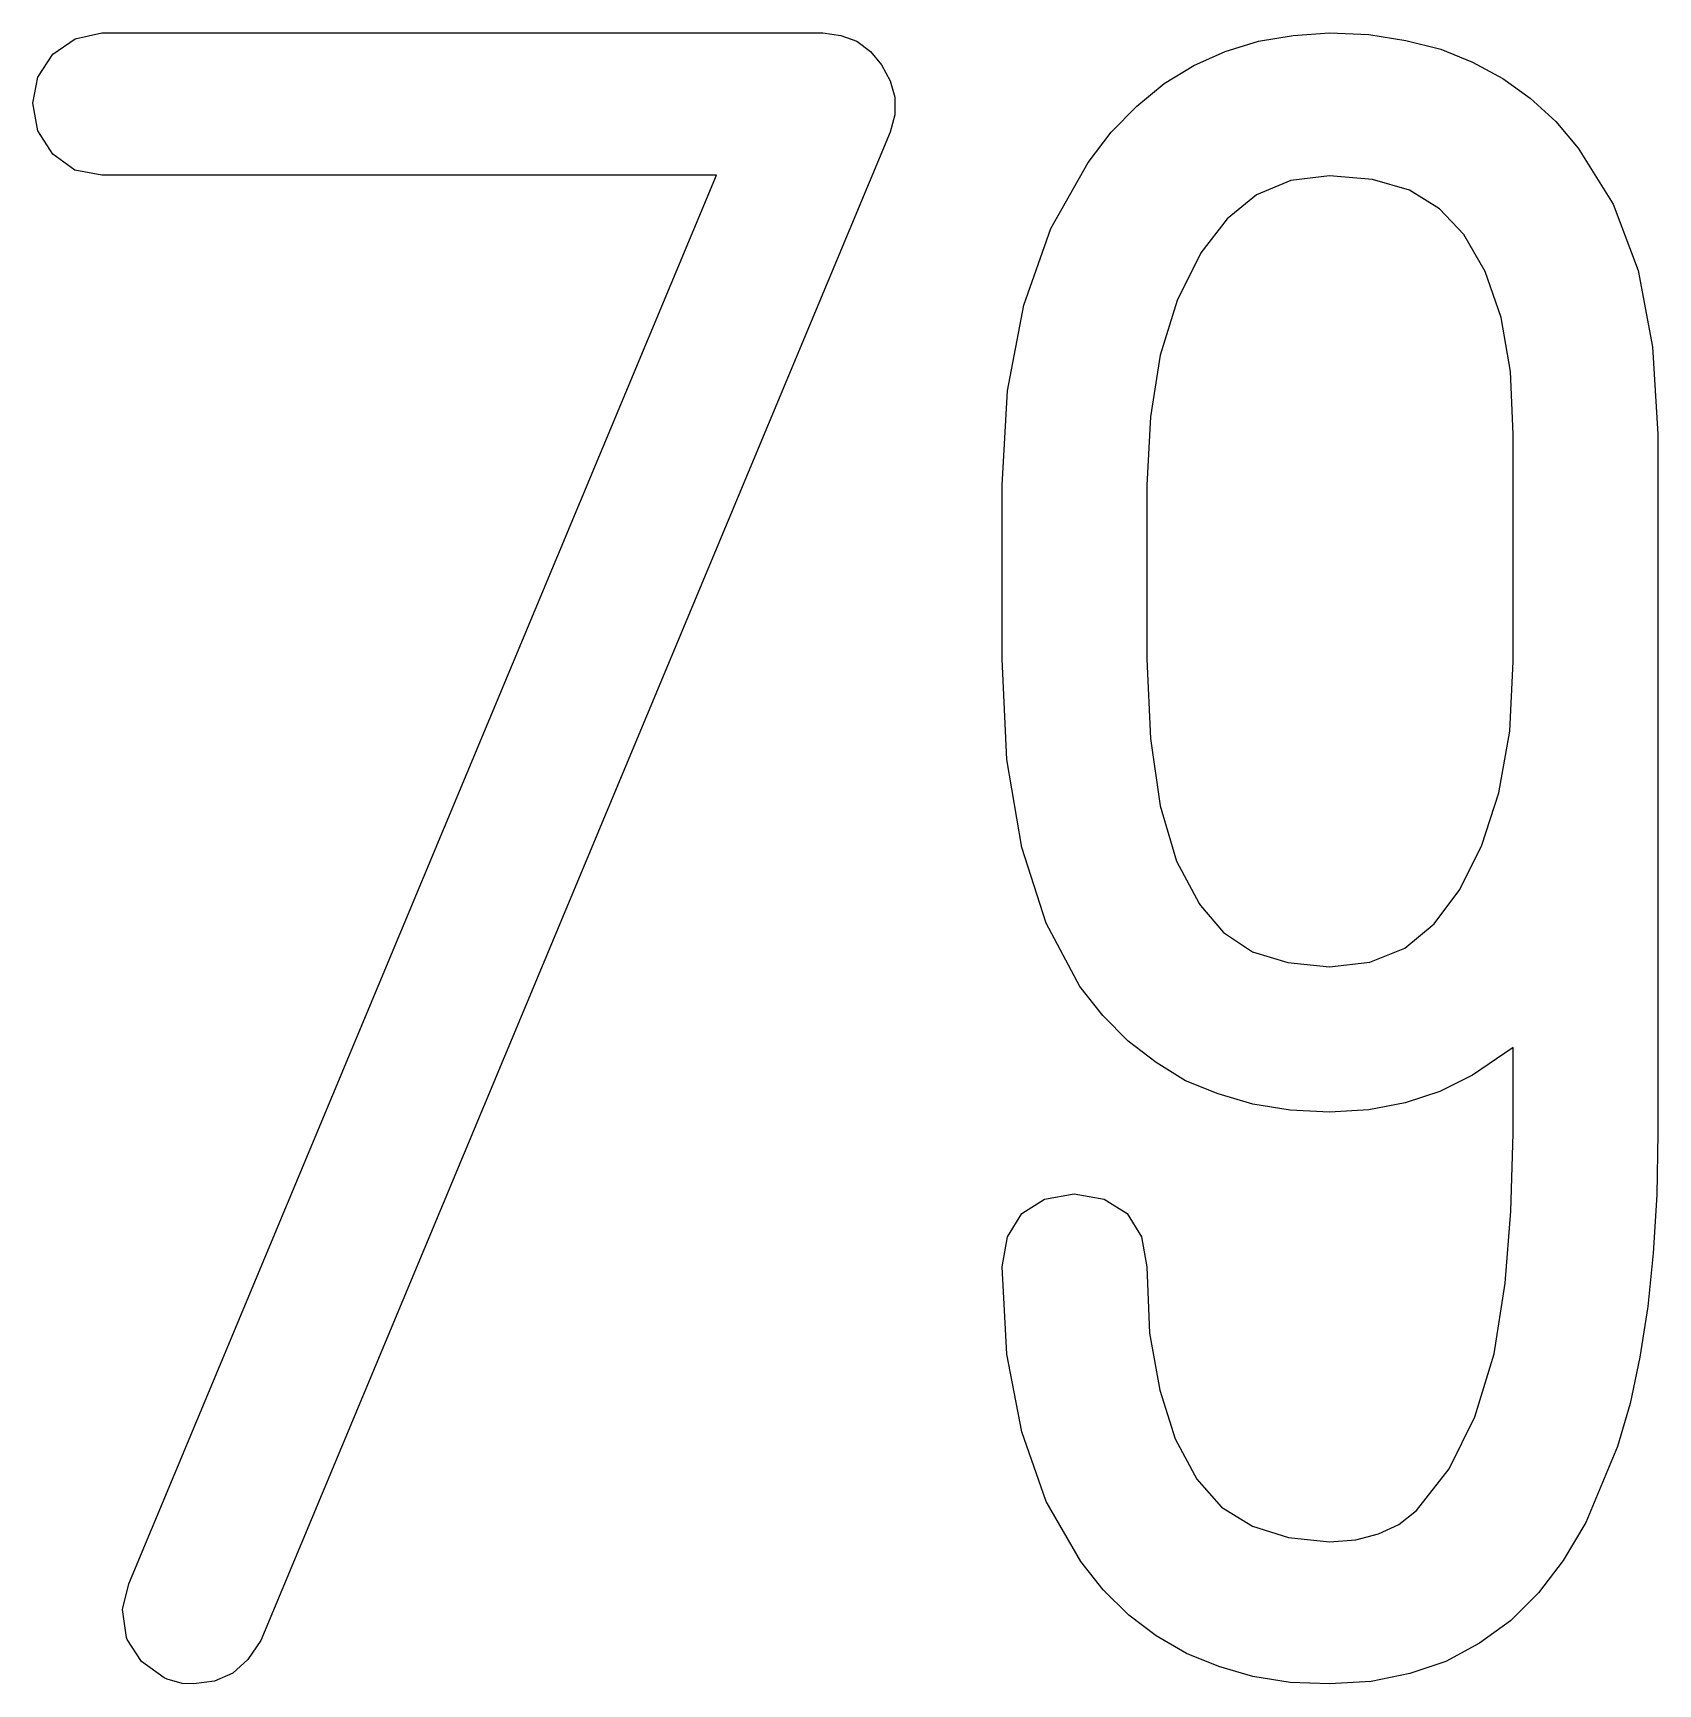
# Model space of a CAD drawing. Extents: x 105.1 to 123.9, y 70.1 to 89.2.
import ezdxf

# ---------------------------------------------------------------- set-up
doc = ezdxf.new("R2010")
doc.units = 0
doc.layers.add('DXF_79LOGO_MODEL_H', color=7, linetype='CONTINUOUS')

msp = doc.modelspace()

# ---------------------------------------------------------------- linework, layer by layer
at = {"layer": 'DXF_79LOGO_MODEL_H', "color": 18}
for p, q in [((105.621, 89.087), (105.929, 89.154)), ((105.929, 89.154), (114.245, 89.154)), ((114.245, 89.154), (114.451, 89.127)), ((114.451, 89.127), (114.638, 89.06)), ((119.27, 89.06), (119.672, 89.127)), ((119.672, 89.127), (120.091, 89.154)), ((120.091, 89.154), (120.543, 89.136)), ((120.543, 89.136), (120.971, 89.069)), ((105.362, 88.908), (105.621, 89.087)), ((114.638, 89.06), (114.795, 88.939)), ((114.795, 88.939), (114.92, 88.787)), ((118.524, 88.778), (118.886, 88.939)), ((118.886, 88.939), (119.27, 89.06)), ((120.971, 89.069), (121.373, 88.966)), ((121.373, 88.966), (121.74, 88.819)), ((105.188, 88.645), (105.362, 88.908)), ((114.92, 88.787), (115.022, 88.604)), ((118.184, 88.573), (118.524, 88.778)), ((121.74, 88.819), (122.088, 88.631)), ((105.134, 88.345), (105.188, 88.645)), ((115.022, 88.604), (115.076, 88.412)), ((117.867, 88.31), (118.184, 88.573)), ((122.088, 88.631), (122.405, 88.403)), ((115.076, 88.412), (115.076, 88.211)), ((122.405, 88.403), (122.7, 88.135)), ((105.188, 88.024), (105.134, 88.345)), ((115.076, 88.211), (115.022, 88.01)), ((117.573, 88.01), (117.867, 88.31)), ((105.362, 87.756), (105.188, 88.024)), ((115.022, 88.01), (107.761, 70.61)), ((117.305, 87.662), (117.573, 88.01)), ((122.7, 88.135), (122.959, 87.827)), ((122.959, 87.827), (123.361, 87.18)), ((105.617, 87.573), (105.362, 87.756)), ((116.876, 86.898), (117.305, 87.662)), ((105.929, 87.515), (105.617, 87.573)), ((113.017, 87.515), (105.929, 87.515)), ((106.238, 71.267), (113.017, 87.515)), ((119.645, 87.452), (119.247, 87.287)), ((120.091, 87.506), (119.645, 87.452)), ((120.587, 87.465), (120.091, 87.506)), ((120.091, 87.506), (120.091, 87.506)), ((120.091, 87.506), (120.091, 87.506)), ((121.012, 87.34), (120.587, 87.465)), ((119.247, 87.287), (118.908, 87.01)), ((121.36, 87.126), (121.012, 87.34)), ((121.641, 86.831), (121.36, 87.126)), ((123.361, 87.18), (123.651, 86.416)), ((116.563, 86.014), (116.876, 86.898)), ((118.908, 87.01), (118.604, 86.617)), ((121.887, 86.402), (121.641, 86.831)), ((118.604, 86.617), (118.332, 86.068)), ((122.07, 85.871), (121.887, 86.402)), ((123.651, 86.416), (123.816, 85.532)), ((116.376, 85.027), (116.563, 86.014)), ((118.332, 86.068), (118.135, 85.438)), ((122.177, 85.25), (122.07, 85.871)), ((123.816, 85.532), (123.879, 84.527)), ((118.135, 85.438), (118.024, 84.728)), ((122.208, 84.527), (122.177, 85.25)), ((116.313, 83.937), (116.376, 85.027)), ((118.024, 84.728), (117.983, 83.937)), ((122.208, 81.905), (122.208, 84.527)), ((123.879, 84.527), (123.879, 76.461)), ((116.313, 81.932), (116.313, 83.937)), ((117.983, 83.937), (117.983, 81.932)), ((116.367, 80.775), (116.313, 81.932)), ((117.983, 81.932), (118.024, 81.016)), ((122.168, 81.101), (122.208, 81.905)), ((118.024, 81.016), (118.135, 80.239)), ((122.043, 80.391), (122.168, 81.101)), ((116.541, 79.757), (116.367, 80.775)), ((121.847, 79.784), (122.043, 80.391)), ((118.135, 80.239), (118.323, 79.601)), ((116.822, 78.886), (116.541, 79.757)), ((121.592, 79.274), (121.847, 79.784)), ((118.323, 79.601), (118.586, 79.114)), ((121.297, 78.877), (121.592, 79.274)), ((118.586, 79.114), (118.6, 79.091)), ((118.6, 79.091), (118.868, 78.779)), ((117.211, 78.154), (116.822, 78.886)), ((120.958, 78.596), (121.297, 78.877)), ((118.868, 78.779), (119.203, 78.556)), ((119.203, 78.556), (119.609, 78.431)), ((120.556, 78.435), (120.958, 78.596)), ((119.609, 78.431), (120.091, 78.381)), ((120.091, 78.381), (120.556, 78.435)), ((117.474, 77.819), (117.211, 78.154)), ((117.769, 77.524), (117.474, 77.819)), ((118.091, 77.278), (117.769, 77.524)), ((122.208, 77.452), (121.74, 77.131)), ((122.208, 76.461), (122.208, 77.452)), ((118.43, 77.068), (118.091, 77.278)), ((121.74, 77.131), (121.364, 76.943)), ((118.805, 76.916), (118.43, 77.068)), ((121.364, 76.943), (120.962, 76.814)), ((119.207, 76.8), (118.805, 76.916)), ((119.636, 76.729), (119.207, 76.8)), ((120.962, 76.814), (120.543, 76.733)), ((120.091, 76.707), (119.636, 76.729)), ((120.543, 76.733), (120.091, 76.707)), ((122.182, 75.563), (122.208, 76.461)), ((123.879, 76.461), (123.865, 75.751)), ((116.541, 75.537), (116.804, 75.702)), ((116.804, 75.702), (117.144, 75.764)), ((117.144, 75.764), (117.492, 75.702)), ((117.492, 75.702), (117.756, 75.537)), ((123.865, 75.751), (123.825, 75.081)), ((116.376, 75.268), (116.541, 75.537)), ((117.756, 75.537), (117.921, 75.268)), ((122.115, 74.733), (122.182, 75.563)), ((116.313, 74.92), (116.376, 75.268)), ((117.921, 75.268), (117.983, 74.92)), ((123.825, 75.081), (123.763, 74.464)), ((116.367, 73.915), (116.313, 74.92)), ((117.983, 74.92), (118.015, 74.156)), ((121.99, 73.92), (122.115, 74.733)), ((123.763, 74.464), (123.669, 73.88)), ((118.015, 74.156), (118.131, 73.5)), ((116.541, 73.017), (116.367, 73.915)), ((121.766, 73.192), (121.99, 73.92)), ((123.669, 73.88), (123.557, 73.344)), ((118.131, 73.5), (118.309, 72.937)), ((123.557, 73.344), (123.41, 72.848)), ((121.471, 72.593), (121.766, 73.192)), ((116.822, 72.214), (116.541, 73.017)), ((118.309, 72.937), (118.56, 72.473)), ((123.41, 72.848), (123.048, 71.973)), ((121.092, 72.111), (121.471, 72.593)), ((118.56, 72.473), (118.845, 72.151)), ((117.22, 71.521), (116.822, 72.214)), ((118.845, 72.151), (119.203, 71.932)), ((120.891, 71.95), (121.092, 72.111)), ((119.203, 71.932), (119.618, 71.798)), ((119.618, 71.798), (120.091, 71.749)), ((120.395, 71.771), (120.654, 71.843)), ((120.654, 71.843), (120.891, 71.95)), ((123.048, 71.973), (122.784, 71.535)), ((120.091, 71.749), (120.395, 71.771)), ((117.479, 71.195), (117.22, 71.521)), ((122.784, 71.535), (122.499, 71.16)), ((106.166, 70.968), (106.238, 71.267)), ((117.773, 70.905), (117.479, 71.195)), ((122.499, 71.16), (122.177, 70.838)), ((106.211, 70.646), (106.166, 70.968)), ((118.091, 70.664), (117.773, 70.905)), ((118.439, 70.463), (118.091, 70.664)), ((122.177, 70.838), (121.82, 70.579)), ((106.22, 70.624), (106.211, 70.646)), ((106.385, 70.369), (106.22, 70.624)), ((107.761, 70.61), (107.613, 70.392)), ((118.814, 70.311), (118.439, 70.463)), ((121.82, 70.579), (121.431, 70.369)), ((106.648, 70.182), (106.385, 70.369)), ((107.613, 70.392), (107.439, 70.235)), ((119.207, 70.195), (118.814, 70.311)), ((121.431, 70.369), (121.016, 70.231)), ((106.68, 70.164), (106.648, 70.182)), ((106.854, 70.115), (106.68, 70.164)), ((106.988, 70.11), (106.854, 70.115)), ((107.229, 70.141), (106.988, 70.11)), ((106.988, 70.11), (106.988, 70.11)), ((106.988, 70.11), (106.988, 70.11)), ((107.439, 70.235), (107.229, 70.141)), ((119.636, 70.128), (119.207, 70.195)), ((120.091, 70.11), (119.636, 70.128)), ((120.569, 70.137), (120.091, 70.11)), ((120.091, 70.11), (120.091, 70.11)), ((120.091, 70.11), (120.091, 70.11)), ((121.016, 70.231), (120.569, 70.137))]:
    msp.add_line(p, q, dxfattribs=at)

doc.saveas('drawing.dxf')
